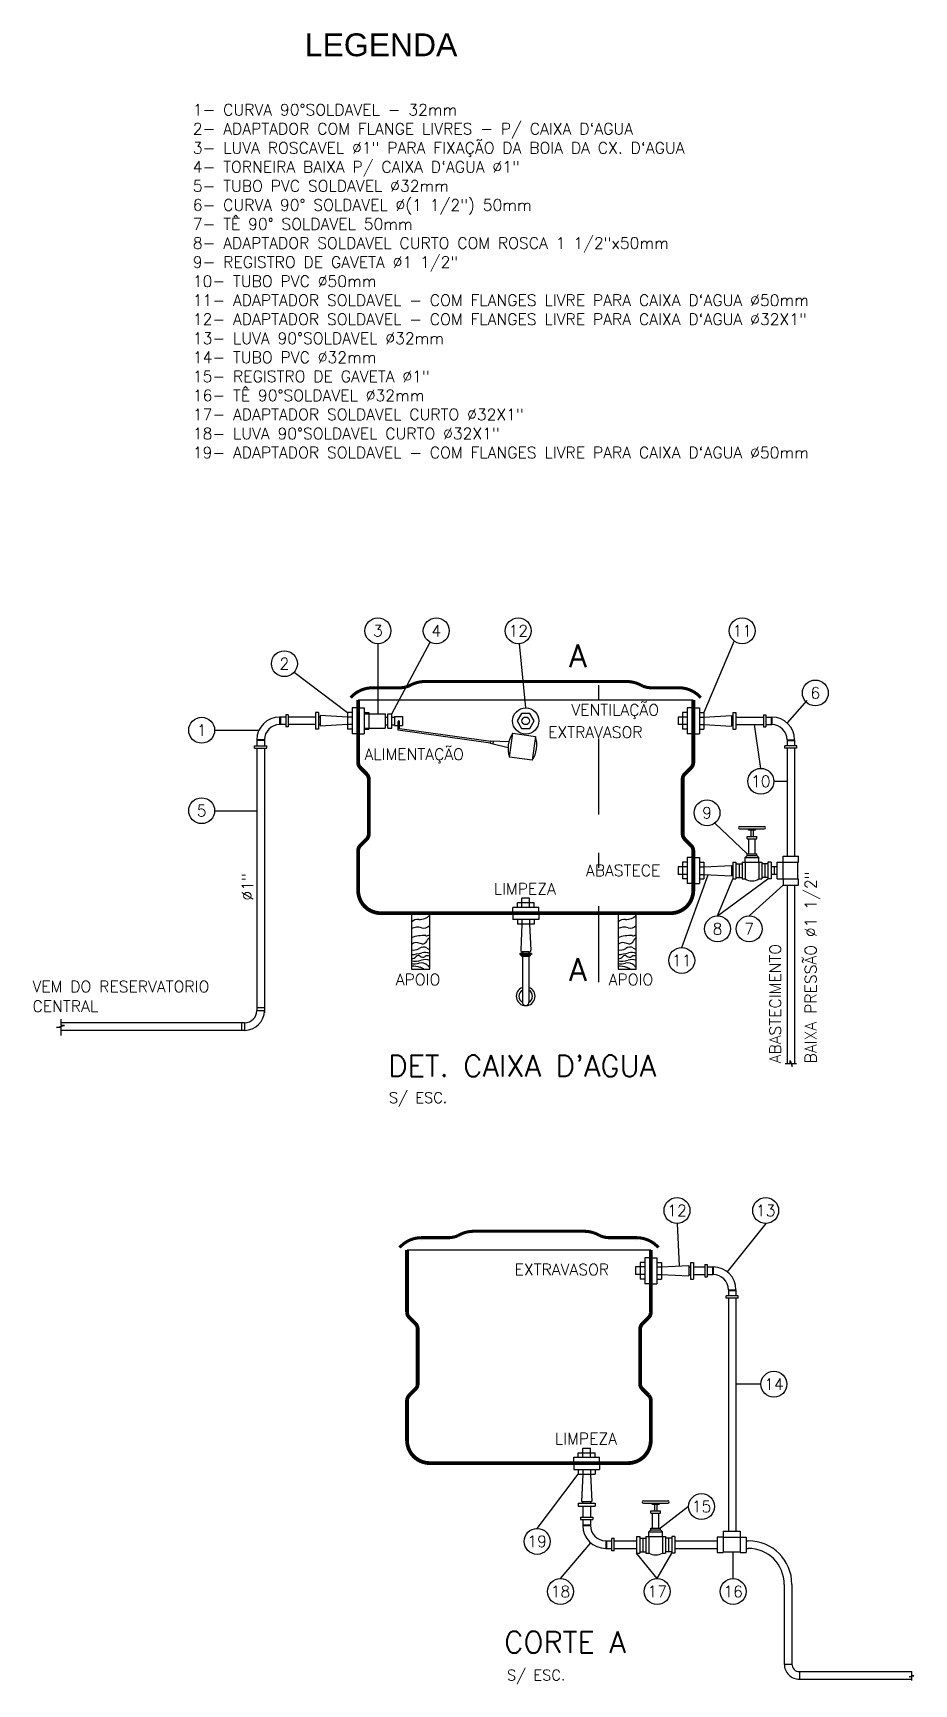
# Model space of a CAD drawing. Extents: x 128 to 467, y 149 to 441.
# Drawn here: x 128.15 to 133.93, y 167.44 to 178.28 of the extents above; entities that cross this region are included whole.
import ezdxf
from ezdxf.enums import TextEntityAlignment as Align

# ---------------------------------------------------------------- set-up
doc = ezdxf.new("R2010")
doc.units = 0
doc.linetypes.add('DASHDOT', pattern=[1, 0.5, -0.25, 0, -0.25])
doc.layers.get('0').update_dxf_attribs({"linetype": 'CONTINUOUS'})
for name, color, linetype in [('CON', 6, 'CONTINUOUS'), ('T1', 3, 'CONTINUOUS'), ('TEXT1', 3, 'CONTINUOUS'), ('TEXTO-02', 5, 'CONTINUOUS'), ('TUBUL', 5, 'CONTINUOUS')]:
    doc.layers.add(name, color=color, linetype=linetype)
doc.styles.add('ARIAL', font='arial.ttf')
doc.styles.add('ROMANS', font='romans.shx', dxfattribs={"bigfont": 'bigfont.shx'})
doc.styles.add('T1', font='simplex.shx', dxfattribs={"height": 0.075})

msp = doc.modelspace()

# ---------------------------------------------------------------- linework, layer by layer
for p, q in [((130.501, 173.811), (130.752, 174.281)), ((132.747, 174.29), (132.549, 173.82)), ((130.409, 174.271), (130.409, 173.811)), ((131.379, 173.85), (131.339, 174.272)), ((129.86, 174.085), (130.209, 173.82)), ((133.225, 173.899), (133.095, 173.751)), ((132.922, 173.453), (132.881, 173.74)), ((129.337, 173.703), (129.628, 173.703)), ((133.007, 173.368), (133.094, 173.368)), ((129.337, 173.175), (129.614, 173.175)), ((132.62, 173.093), (132.833, 172.891)), ((132.403, 172.277), (132.577, 172.755)), ((132.638, 172.484), (132.739, 172.727)), ((132.638, 172.484), (132.969, 172.727)), ((132.846, 172.484), (133.069, 172.687)), ((132.372, 170.465), (132.386, 170.186)), ((132.954, 170.465), (132.702, 170.148)), ((132.923, 169.41), (132.759, 169.41)), ((131.454, 168.463), (131.724, 168.82)), ((132.448, 168.607), (132.263, 168.464)), ((131.607, 168.134), (131.807, 168.368)), ((132.242, 168.134), (132.107, 168.3)), ((132.242, 168.134), (132.337, 168.3)), ((132.74, 168.134), (132.74, 168.305))]:
    msp.add_line(p, q)
at = {"linetype": 'DASHDOT'}
msp.add_line((131.858, 172.049), (131.858, 174.166), dxfattribs=at)
for centre in [(130.409, 174.356), (130.792, 174.356), (131.33, 174.356), (132.8, 174.356), (129.795, 174.14), (133.28, 173.948), (129.252, 173.703), (132.922, 173.368), (129.252, 173.175), (132.569, 173.161), (132.638, 172.399), (132.846, 172.399), (132.403, 172.192), (132.372, 170.55), (132.954, 170.55), (133.008, 169.41), (132.533, 168.607), (131.454, 168.378), (131.607, 168.049), (132.242, 168.049), (132.74, 168.049)]:
    msp.add_circle(centre, 0.085)
for centre, radius, start, end in [((130.674, 172.394), 0.0676, 87.2277, 132.1802), ((130.682, 172.553), 0.0922, 267.2277, 316.5027), ((132.03, 172.394), 0.0676, 87.2277, 132.1802), ((132.038, 172.553), 0.0922, 267.2277, 316.5027), ((130.669, 172.315), 0.0948, 73.8843, 115.2066), ((130.71, 172.104), 0.251, 86.9296, 108.973), ((130.71, 172.458), 0.0537, 253.8843, 315.5907), ((130.726, 172.402), 0.0477, 266.9296, 297.9528), ((130.756, 172.316), 0.0251, 105.4164, 161.8388), ((132.025, 172.315), 0.0948, 73.8843, 115.2066), ((132.066, 172.104), 0.251, 86.9296, 108.973), ((132.066, 172.458), 0.0537, 253.8843, 315.5907), ((132.082, 172.402), 0.0477, 266.9296, 297.9528), ((132.112, 172.316), 0.0251, 105.4164, 161.8388), ((130.645, 172.324), 0.064, 253.6505, 302.9773), ((130.663, 172.255), 0.0543, 64.4992, 129.207), ((130.604, 172.559), 0.33, 274.2877, 286.3279), ((130.674, 172.207), 0.0173, 50.667, 141.3337), ((130.707, 172.23), 0.0491, 63.0399, 122.9773), ((130.701, 172.334), 0.0327, 244.4992, 341.8388), ((130.717, 172.173), 0.0721, 63.9101, 106.3279), ((130.737, 172.188), 0.035, 69.5165, 120.5483), ((130.778, 172.369), 0.108, 243.0399, 254.3492), ((132.001, 172.324), 0.064, 253.6505, 302.9773), ((132.019, 172.255), 0.0543, 64.4992, 129.207), ((131.96, 172.559), 0.33, 274.2877, 286.3279), ((132.03, 172.207), 0.0173, 50.667, 141.3337), ((132.063, 172.23), 0.0491, 63.0399, 122.9773), ((132.057, 172.334), 0.0327, 244.4992, 341.8388), ((132.073, 172.173), 0.0721, 63.9101, 106.3279), ((132.093, 172.188), 0.035, 69.5165, 120.5483), ((132.134, 172.369), 0.108, 243.0399, 254.3492), ((130.633, 172.24), 0.0355, 263.2165, 321.3337), ((130.653, 172.319), 0.132, 259.2406, 287.9864), ((130.647, 172.304), 0.134, 262.2367, 283.8065), ((130.64, 172.015), 0.139, 70.4482, 94.5698), ((130.693, 172.115), 0.0606, 45.7249, 103.8065), ((130.704, 172.243), 0.0293, 230.667, 300.5483), ((130.645, 172.028), 0.126, 59.1118, 70.4482), ((130.719, 172.118), 0.0792, 67.6759, 107.9864), ((130.775, 172.199), 0.0566, 225.7249, 242.431), ((131.989, 172.24), 0.0355, 263.2165, 321.3337), ((132.009, 172.319), 0.132, 259.2406, 287.9864), ((132.003, 172.304), 0.134, 262.2367, 283.8065), ((131.996, 172.015), 0.139, 70.4482, 94.5698), ((132.049, 172.115), 0.0606, 45.7249, 103.8065), ((132.06, 172.243), 0.0293, 230.667, 300.5483), ((132, 172.028), 0.126, 59.1118, 70.4482), ((132.075, 172.118), 0.0792, 67.6759, 107.9864), ((132.131, 172.199), 0.0566, 225.7249, 242.431)]:
    msp.add_arc(centre, radius, start, end)
at = {"layer": 'CON'}
for p, q in [((130.374, 173.961), (130.374, 173.961)), ((132.384, 173.961), (132.384, 173.961)), ((130.239, 173.85), (130.239, 173.68)), ((130.279, 173.85), (130.239, 173.85)), ((130.279, 173.902), (132.479, 173.902)), ((130.279, 173.85), (130.319, 173.85)), ((130.319, 173.85), (130.319, 173.68)), ((132.479, 173.85), (132.439, 173.85)), ((132.439, 173.85), (132.439, 173.68)), ((132.479, 173.85), (132.519, 173.85)), ((132.519, 173.85), (132.519, 173.68)), ((129.804, 173.79), (129.764, 173.79)), ((129.764, 173.79), (129.764, 173.74)), ((129.804, 173.74), (129.764, 173.74)), ((129.769, 173.79), (129.769, 173.74)), ((129.819, 173.805), (129.804, 173.805)), ((129.804, 173.805), (129.804, 173.725)), ((129.819, 173.805), (129.819, 173.725)), ((129.999, 173.79), (129.819, 173.79)), ((129.999, 173.74), (129.819, 173.74)), ((129.999, 173.82), (129.999, 173.71)), ((130.019, 173.82), (129.999, 173.82)), ((130.019, 173.82), (130.019, 173.71)), ((130.029, 173.79), (130.019, 173.79)), ((130.029, 173.74), (130.019, 173.74)), ((130.209, 173.79), (130.029, 173.799)), ((130.029, 173.799), (130.029, 173.731)), ((130.209, 173.74), (130.029, 173.731)), ((130.239, 173.82), (130.209, 173.82)), ((130.209, 173.82), (130.209, 173.71)), ((130.239, 173.79), (130.209, 173.79)), ((130.239, 173.74), (130.209, 173.74)), ((130.319, 173.82), (130.349, 173.82)), ((130.319, 173.811), (130.456, 173.811)), ((130.349, 173.82), (130.349, 173.71)), ((130.456, 173.811), (130.456, 173.716)), ((130.456, 173.788), (130.456, 173.788)), ((130.456, 173.788), (130.473, 173.788)), ((130.473, 173.811), (130.501, 173.811)), ((130.473, 173.716), (130.473, 173.811)), ((130.501, 173.716), (130.501, 173.811)), ((130.501, 173.788), (130.517, 173.788)), ((130.501, 173.788), (130.501, 173.788)), ((130.517, 173.793), (130.517, 173.734)), ((130.517, 173.793), (130.571, 173.793)), ((130.541, 173.703), (130.541, 173.76)), ((130.551, 173.712), (130.551, 173.76)), ((130.571, 173.793), (130.571, 173.734)), ((132.439, 173.79), (132.379, 173.79)), ((132.379, 173.79), (132.379, 173.74)), ((132.439, 173.74), (132.379, 173.74)), ((132.439, 173.82), (132.409, 173.82)), ((132.409, 173.82), (132.409, 173.71)), ((132.519, 173.82), (132.549, 173.82)), ((132.519, 173.79), (132.549, 173.79)), ((132.519, 173.74), (132.549, 173.74)), ((132.549, 173.82), (132.549, 173.71)), ((132.549, 173.79), (132.729, 173.799)), ((132.549, 173.74), (132.729, 173.731)), ((132.729, 173.799), (132.729, 173.731)), ((132.729, 173.79), (132.739, 173.79)), ((132.729, 173.74), (132.739, 173.74)), ((132.739, 173.82), (132.759, 173.82)), ((132.739, 173.82), (132.739, 173.71)), ((132.759, 173.82), (132.759, 173.71)), ((132.759, 173.79), (132.939, 173.79)), ((132.759, 173.74), (132.939, 173.74)), ((132.939, 173.805), (132.939, 173.725)), ((132.939, 173.805), (132.954, 173.805)), ((132.954, 173.805), (132.954, 173.725)), ((132.954, 173.79), (132.994, 173.79)), ((132.954, 173.74), (132.994, 173.74)), ((132.989, 173.79), (132.989, 173.74)), ((132.994, 173.79), (132.994, 173.74)), ((129.614, 173.64), (129.614, 173.6)), ((129.664, 173.64), (129.614, 173.64)), ((129.664, 173.635), (129.614, 173.635)), ((129.664, 173.64), (129.664, 173.6)), ((129.819, 173.725), (129.804, 173.725)), ((130.019, 173.71), (129.999, 173.71)), ((130.239, 173.71), (130.209, 173.71)), ((130.279, 173.68), (130.239, 173.68)), ((130.279, 173.68), (130.319, 173.68)), ((130.319, 173.716), (130.456, 173.716)), ((130.319, 173.71), (130.349, 173.71)), ((130.456, 173.739), (130.473, 173.739)), ((130.473, 173.716), (130.501, 173.716)), ((130.501, 173.739), (130.517, 173.739)), ((130.517, 173.734), (130.541, 173.734)), ((131.148, 173.619), (130.541, 173.703)), ((130.551, 173.734), (130.571, 173.734)), ((131.15, 173.629), (130.551, 173.712)), ((131.148, 173.616), (131.15, 173.632)), ((131.269, 173.627), (131.15, 173.632)), ((132.439, 173.71), (132.409, 173.71)), ((132.479, 173.68), (132.439, 173.68)), ((132.479, 173.68), (132.519, 173.68)), ((132.519, 173.71), (132.549, 173.71)), ((132.739, 173.71), (132.759, 173.71)), ((132.939, 173.725), (132.954, 173.725)), ((133.094, 173.64), (133.094, 173.6)), ((133.094, 173.64), (133.144, 173.64)), ((133.094, 173.635), (133.144, 173.635)), ((133.144, 173.64), (133.144, 173.6)), ((129.599, 173.6), (129.679, 173.6)), ((129.599, 173.585), (129.599, 173.6)), ((129.599, 173.585), (129.679, 173.585)), ((129.614, 173.585), (129.614, 171.863)), ((129.664, 173.585), (129.664, 171.847)), ((129.679, 173.585), (129.679, 173.6)), ((131.264, 173.588), (131.148, 173.616)), ((131.165, 173.612), (131.167, 173.631)), ((133.159, 173.6), (133.079, 173.6)), ((133.079, 173.585), (133.079, 173.6)), ((133.159, 173.585), (133.079, 173.585)), ((133.094, 173.585), (133.094, 172.877)), ((133.144, 173.585), (133.144, 172.877)), ((133.159, 173.585), (133.159, 173.6)), ((132.783, 173.071), (132.945, 173.071)), ((132.783, 173.056), (132.945, 173.056)), ((132.833, 173.006), (132.895, 173.006)), ((132.833, 172.991), (132.833, 173.006)), ((132.833, 172.991), (132.895, 172.991)), ((132.843, 173.047), (132.835, 173.056)), ((132.885, 173.047), (132.843, 173.047)), ((132.844, 172.891), (132.844, 172.991)), ((132.859, 173.006), (132.859, 173.047)), ((132.874, 173.006), (132.874, 173.047)), ((132.884, 172.891), (132.884, 172.991)), ((132.885, 173.047), (132.893, 173.056)), ((132.895, 172.991), (132.895, 173.006)), ((132.819, 172.867), (132.833, 172.881)), ((132.833, 172.891), (132.895, 172.891)), ((132.833, 172.881), (132.833, 172.891)), ((132.833, 172.881), (132.895, 172.881)), ((132.895, 172.881), (132.895, 172.891)), ((132.909, 172.867), (132.895, 172.881)), ((133.069, 172.877), (133.169, 172.877)), ((133.069, 172.837), (133.069, 172.877)), ((133.169, 172.837), (133.169, 172.877)), ((132.379, 172.807), (132.379, 172.757)), ((132.439, 172.807), (132.379, 172.807)), ((132.409, 172.837), (132.409, 172.727)), ((132.439, 172.837), (132.409, 172.837)), ((132.439, 172.867), (132.439, 172.697)), ((132.479, 172.867), (132.439, 172.867)), ((132.479, 172.867), (132.519, 172.867)), ((132.519, 172.867), (132.519, 172.697)), ((132.519, 172.837), (132.549, 172.837)), ((132.519, 172.807), (132.549, 172.807)), ((132.549, 172.837), (132.549, 172.727)), ((132.549, 172.807), (132.729, 172.815)), ((132.729, 172.815), (132.729, 172.748)), ((132.729, 172.807), (132.739, 172.807)), ((132.739, 172.837), (132.739, 172.727)), ((132.739, 172.837), (132.759, 172.837)), ((132.759, 172.837), (132.759, 172.727)), ((132.759, 172.827), (132.799, 172.827)), ((132.779, 172.827), (132.779, 172.737)), ((132.799, 172.837), (132.799, 172.727)), ((132.799, 172.837), (132.819, 172.837)), ((132.819, 172.867), (132.909, 172.867)), ((132.819, 172.837), (132.819, 172.867)), ((132.819, 172.837), (132.819, 172.727)), ((132.819, 172.837), (132.909, 172.837)), ((132.909, 172.837), (132.909, 172.867)), ((132.909, 172.837), (132.929, 172.837)), ((132.909, 172.837), (132.909, 172.727)), ((132.929, 172.837), (132.929, 172.727)), ((132.969, 172.827), (132.929, 172.827)), ((132.949, 172.827), (132.949, 172.737)), ((132.989, 172.837), (132.969, 172.837)), ((132.969, 172.837), (132.969, 172.727)), ((132.989, 172.837), (132.989, 172.727)), ((133.029, 172.807), (132.989, 172.807)), ((133.009, 172.807), (133.009, 172.757)), ((133.029, 172.837), (133.169, 172.837)), ((133.029, 172.727), (133.029, 172.837)), ((133.069, 172.727), (133.069, 172.837)), ((133.165, 172.727), (133.165, 172.837)), ((132.439, 172.757), (132.379, 172.757)), ((132.439, 172.727), (132.409, 172.727)), ((132.479, 172.697), (132.439, 172.697)), ((132.479, 172.697), (132.519, 172.697)), ((132.519, 172.757), (132.549, 172.757)), ((132.519, 172.727), (132.549, 172.727)), ((132.549, 172.757), (132.729, 172.748)), ((132.729, 172.757), (132.739, 172.757)), ((132.739, 172.727), (132.759, 172.727)), ((132.759, 172.737), (132.799, 172.737)), ((132.799, 172.727), (132.819, 172.727)), ((132.909, 172.727), (132.929, 172.727)), ((132.969, 172.737), (132.929, 172.737)), ((132.989, 172.727), (132.969, 172.727)), ((133.029, 172.757), (132.989, 172.757)), ((133.029, 172.727), (133.169, 172.727)), ((133.069, 172.727), (133.069, 172.687)), ((133.069, 172.687), (133.169, 172.687)), ((133.094, 172.687), (133.094, 171.512)), ((133.144, 172.687), (133.144, 171.512)), ((133.169, 172.687), (133.169, 172.727)), ((131.324, 172.54), (131.324, 172.57)), ((131.434, 172.57), (131.324, 172.57)), ((131.354, 172.54), (131.354, 172.6)), ((131.404, 172.6), (131.354, 172.6)), ((131.404, 172.54), (131.404, 172.6)), ((131.434, 172.54), (131.434, 172.57)), ((131.294, 172.5), (131.294, 172.54)), ((131.464, 172.54), (131.294, 172.54)), ((131.294, 172.5), (131.294, 172.46)), ((131.464, 172.46), (131.294, 172.46)), ((131.324, 172.46), (131.324, 172.43)), ((131.354, 172.46), (131.354, 172.43)), ((131.404, 172.46), (131.404, 172.43)), ((131.434, 172.46), (131.434, 172.43)), ((131.464, 172.5), (131.464, 172.54)), ((131.464, 172.5), (131.464, 172.46)), ((131.434, 172.43), (131.324, 172.43)), ((131.354, 172.43), (131.346, 172.26)), ((131.404, 172.43), (131.412, 172.26)), ((131.417, 172.238), (131.341, 172.238)), ((131.341, 172.238), (131.341, 172.23)), ((131.417, 172.23), (131.341, 172.23)), ((131.402, 172.248), (131.356, 172.248)), ((131.358, 172.248), (131.358, 172.238)), ((131.358, 172.238), (131.358, 171.917)), ((131.4, 172.248), (131.4, 172.238)), ((131.4, 172.238), (131.4, 171.917)), ((131.417, 172.238), (131.417, 172.23)), ((128.331, 171.764), (128.331, 171.807)), ((129.614, 171.883), (129.664, 171.883)), ((129.614, 171.863), (129.664, 171.863)), ((128.3, 171.752), (128.352, 171.764)), ((128.329, 171.752), (128.3, 171.752)), ((128.329, 171.7), (128.329, 171.752)), ((129.534, 171.733), (128.329, 171.733)), ((129.534, 171.783), (128.331, 171.783)), ((128.352, 171.764), (128.331, 171.764)), ((129.514, 171.783), (129.514, 171.733)), ((129.534, 171.783), (129.534, 171.733)), ((133.082, 171.515), (133.115, 171.515)), ((133.115, 171.515), (133.115, 171.536)), ((133.115, 171.536), (133.127, 171.495)), ((133.127, 171.495), (133.127, 171.515)), ((133.127, 171.515), (133.157, 171.515)), ((130.6, 170.292), (132.2, 170.292)), ((130.695, 170.352), (130.695, 170.352)), ((132.105, 170.352), (132.105, 170.352)), ((132.1, 170.18), (132.1, 170.13)), ((132.16, 170.18), (132.1, 170.18)), ((132.13, 170.21), (132.13, 170.1)), ((132.16, 170.21), (132.13, 170.21)), ((132.16, 170.24), (132.16, 170.07)), ((132.2, 170.24), (132.16, 170.24)), ((132.2, 170.24), (132.24, 170.24)), ((132.24, 170.24), (132.24, 170.07)), ((132.24, 170.21), (132.27, 170.21)), ((132.24, 170.18), (132.27, 170.18)), ((132.27, 170.21), (132.27, 170.1)), ((132.27, 170.18), (132.45, 170.189)), ((132.45, 170.189), (132.45, 170.122)), ((132.45, 170.18), (132.46, 170.18)), ((132.46, 170.21), (132.46, 170.1)), ((132.46, 170.21), (132.48, 170.21)), ((132.48, 170.21), (132.48, 170.1)), ((132.48, 170.18), (132.554, 170.18)), ((132.554, 170.195), (132.554, 170.115)), ((132.554, 170.195), (132.569, 170.195)), ((132.569, 170.195), (132.569, 170.115)), ((132.569, 170.18), (132.609, 170.18)), ((132.604, 170.18), (132.604, 170.13)), ((132.609, 170.18), (132.609, 170.13)), ((132.16, 170.13), (132.1, 170.13)), ((132.16, 170.1), (132.13, 170.1)), ((132.2, 170.07), (132.16, 170.07)), ((132.2, 170.07), (132.24, 170.07)), ((132.24, 170.13), (132.27, 170.13)), ((132.24, 170.1), (132.27, 170.1)), ((132.27, 170.13), (132.45, 170.122)), ((132.45, 170.13), (132.46, 170.13)), ((132.46, 170.1), (132.48, 170.1)), ((132.48, 170.13), (132.554, 170.13)), ((132.554, 170.115), (132.569, 170.115)), ((132.569, 170.13), (132.609, 170.13)), ((132.694, 169.975), (132.694, 169.99)), ((132.774, 169.99), (132.694, 169.99)), ((132.774, 169.975), (132.694, 169.975)), ((132.709, 170.03), (132.709, 169.99)), ((132.709, 170.03), (132.759, 170.03)), ((132.709, 170.025), (132.759, 170.025)), ((132.709, 169.975), (132.709, 168.445)), ((132.759, 170.03), (132.759, 169.99)), ((132.759, 169.975), (132.759, 168.445)), ((132.774, 169.975), (132.774, 169.99)), ((131.754, 168.93), (131.754, 168.99)), ((131.754, 168.99), (131.804, 168.99)), ((131.804, 168.93), (131.804, 168.99)), ((131.694, 168.89), (131.694, 168.93)), ((131.694, 168.93), (131.864, 168.93)), ((131.694, 168.89), (131.694, 168.85)), ((131.724, 168.93), (131.724, 168.96)), ((131.724, 168.96), (131.834, 168.96)), ((131.834, 168.93), (131.834, 168.96)), ((131.864, 168.89), (131.864, 168.93)), ((131.864, 168.89), (131.864, 168.85)), ((131.694, 168.85), (131.864, 168.85)), ((131.724, 168.85), (131.724, 168.82)), ((131.724, 168.82), (131.834, 168.82)), ((131.754, 168.82), (131.745, 168.64)), ((131.754, 168.85), (131.754, 168.82)), ((131.804, 168.85), (131.804, 168.82)), ((131.804, 168.82), (131.813, 168.64)), ((131.834, 168.85), (131.834, 168.82)), ((131.724, 168.63), (131.724, 168.61)), ((131.724, 168.63), (131.834, 168.63)), ((131.724, 168.61), (131.834, 168.61)), ((131.745, 168.64), (131.813, 168.64)), ((131.754, 168.64), (131.754, 168.63)), ((131.754, 168.61), (131.754, 168.537)), ((131.804, 168.64), (131.804, 168.63)), ((131.804, 168.61), (131.804, 168.537)), ((131.834, 168.63), (131.834, 168.61)), ((132.151, 168.644), (132.313, 168.644)), ((132.151, 168.629), (132.313, 168.629)), ((132.201, 168.564), (132.201, 168.579)), ((132.201, 168.579), (132.263, 168.579)), ((132.201, 168.564), (132.263, 168.564)), ((132.211, 168.621), (132.203, 168.629)), ((132.253, 168.621), (132.211, 168.621)), ((132.212, 168.464), (132.212, 168.564)), ((132.227, 168.579), (132.227, 168.621)), ((132.242, 168.579), (132.242, 168.621)), ((132.252, 168.464), (132.252, 168.564)), ((132.253, 168.621), (132.262, 168.629)), ((132.263, 168.564), (132.263, 168.579)), ((131.739, 168.537), (131.819, 168.537)), ((131.739, 168.537), (131.739, 168.522)), ((131.739, 168.522), (131.819, 168.522)), ((131.754, 168.522), (131.754, 168.482)), ((131.754, 168.487), (131.804, 168.487)), ((131.754, 168.482), (131.804, 168.482)), ((131.804, 168.522), (131.804, 168.482)), ((131.819, 168.537), (131.819, 168.522)), ((132.187, 168.44), (132.201, 168.454)), ((132.187, 168.41), (132.187, 168.44)), ((132.187, 168.44), (132.277, 168.44)), ((132.201, 168.454), (132.201, 168.464)), ((132.201, 168.464), (132.263, 168.464)), ((132.201, 168.454), (132.263, 168.454)), ((132.263, 168.454), (132.263, 168.464)), ((132.277, 168.44), (132.263, 168.454)), ((132.277, 168.41), (132.277, 168.44)), ((132.676, 168.445), (132.676, 168.305)), ((132.676, 168.445), (132.786, 168.445)), ((132.786, 168.445), (132.786, 168.305)), ((131.904, 168.382), (131.944, 168.382)), ((131.904, 168.382), (131.904, 168.332)), ((131.904, 168.332), (131.944, 168.332)), ((131.909, 168.382), (131.909, 168.332)), ((131.959, 168.397), (131.944, 168.397)), ((131.944, 168.317), (131.944, 168.397)), ((131.959, 168.317), (131.959, 168.397)), ((131.959, 168.382), (132.107, 168.382)), ((131.959, 168.332), (132.107, 168.332)), ((132.107, 168.41), (132.127, 168.41)), ((132.107, 168.41), (132.107, 168.3)), ((132.127, 168.41), (132.127, 168.3)), ((132.127, 168.4), (132.167, 168.4)), ((132.147, 168.4), (132.147, 168.31)), ((132.167, 168.41), (132.187, 168.41)), ((132.167, 168.41), (132.167, 168.3)), ((132.187, 168.41), (132.277, 168.41)), ((132.187, 168.41), (132.187, 168.3)), ((132.277, 168.41), (132.297, 168.41)), ((132.277, 168.41), (132.277, 168.3)), ((132.297, 168.41), (132.297, 168.3)), ((132.337, 168.4), (132.297, 168.4)), ((132.317, 168.4), (132.317, 168.31)), ((132.337, 168.41), (132.337, 168.3)), ((132.357, 168.41), (132.337, 168.41)), ((132.357, 168.41), (132.357, 168.3)), ((132.357, 168.382), (132.636, 168.382)), ((132.357, 168.332), (132.636, 168.332)), ((132.636, 168.405), (132.636, 168.305)), ((132.676, 168.405), (132.636, 168.405)), ((132.676, 168.405), (132.786, 168.405)), ((132.786, 168.405), (132.826, 168.405)), ((132.826, 168.405), (132.826, 168.305)), ((132.826, 168.382), (132.84, 168.382)), ((132.826, 168.332), (132.84, 168.332)), ((131.959, 168.317), (131.944, 168.317)), ((132.107, 168.3), (132.127, 168.3)), ((132.127, 168.31), (132.167, 168.31)), ((132.167, 168.3), (132.187, 168.3)), ((132.277, 168.3), (132.297, 168.3)), ((132.337, 168.31), (132.297, 168.31)), ((132.357, 168.3), (132.337, 168.3)), ((132.636, 168.305), (132.676, 168.305)), ((132.676, 168.31), (132.786, 168.31)), ((132.786, 168.305), (132.826, 168.305)), ((133.076, 168.096), (133.076, 167.573)), ((133.126, 168.096), (133.126, 167.573)), ((133.076, 167.573), (133.126, 167.573)), ((133.176, 167.523), (133.176, 167.473)), ((133.176, 167.523), (133.913, 167.523)), ((133.176, 167.473), (133.913, 167.473)), ((133.895, 167.489), (133.927, 167.496)), ((133.913, 167.489), (133.895, 167.489)), ((133.913, 167.496), (133.913, 167.525)), ((133.927, 167.496), (133.913, 167.496)), ((133.913, 167.464), (133.913, 167.489))]:
    msp.add_line(p, q, dxfattribs=at)
for points in [[(131.323, 173.764), (131.351, 173.715), (131.407, 173.715), (131.435, 173.764), (131.407, 173.812), (131.351, 173.812)], [(131.272, 173.527), (131.294, 173.683), (131.443, 173.663), (131.421, 173.506)], [(131.349, 172.23), (131.409, 172.23), (131.409, 172.222), (131.349, 172.222)], [(131.354, 172.222), (131.404, 172.222), (131.404, 172.217), (131.354, 172.217)]]:
    msp.add_lwpolyline(points, close=True, dxfattribs=at)
for centre, radius in [((131.379, 173.764), 0.0862), ((131.379, 173.765), 0.025)]:
    msp.add_circle(centre, radius, dxfattribs=at)
for centre, radius, start, end in [((129.764, 173.64), 0.15, 90, 180), ((129.764, 173.64), 0.1, 90, 180), ((130.546, 173.76), 0.005, 0, 180), ((132.994, 173.64), 0.15, 0, 90), ((132.994, 173.64), 0.1, 0, 90), ((131.445, 173.583), 0.182, 146.4005, 197.8295), ((131.27, 173.607), 0.182, 326.4005, 17.8295), ((132.783, 173.063), 0.0075, 90, 270), ((132.945, 173.063), 0.0075, 270, 90), ((132.864, 172.807), 0.0921, 240.735, 299.265), ((131.356, 172.258), 0.01, 173.3047, 270), ((131.402, 172.258), 0.01, 270, 6.6953), ((131.379, 171.957), 0.0617, 109.8574, 70.143), ((131.379, 171.957), 0.0445, 118.0908, 241.9092), ((131.379, 171.917), 0.021, 179.9998, 0), ((131.379, 171.957), 0.0445, 298.0903, 61.9097), ((129.534, 171.863), 0.08, 270, 360), ((129.534, 171.863), 0.13, 270, 360), ((132.609, 170.03), 0.15, 0, 90), ((132.609, 170.03), 0.1, 0, 90), ((132.151, 168.637), 0.0075, 90, 270), ((132.313, 168.637), 0.0075, 270, 90), ((131.904, 168.482), 0.15, 180, 270), ((131.904, 168.482), 0.1, 180, 270), ((132.84, 168.096), 0.286, 0, 90), ((132.84, 168.096), 0.236, 0, 90), ((132.232, 168.381), 0.0921, 240.735, 299.265), ((133.176, 167.573), 0.1, 179.9911, 270.0089), ((133.176, 167.573), 0.05, 180, 270)]:
    msp.add_arc(centre, radius, start, end, dxfattribs=at)
at = {"layer": 'TUBUL'}
for points, const_width in [([(132.217, 173.982, -0.113939), (132.145, 173.994, 0.137215), (132.041, 174.023), (131.379, 174.023), (130.717, 174.023, 0.137215), (130.613, 173.994, -0.085409), (130.56, 173.982), (130.374, 173.982, 0.21545), (130.23, 173.917, 0.21545)], 0.02), ([(130.541, 173.982, 0.113939), (130.613, 173.994, -0.137215), (130.717, 174.023), (131.379, 174.023), (132.041, 174.023, -0.137215), (132.145, 173.994, 0.085409), (132.198, 173.982), (132.384, 173.982, -0.21545), (132.528, 173.917, -0.21545)], 0.02), ([(130.279, 173.902), (130.279, 173.493, 0.198912), (130.294, 173.457), (130.334, 173.417, -0.198912), (130.349, 173.381), (130.349, 173.023, -0.198912), (130.334, 172.987), (130.294, 172.947, 0.198912), (130.279, 172.911), (130.279, 172.652, 0.414214), (130.429, 172.502), (132.329, 172.502, 0.414214), (132.479, 172.652), (132.479, 172.911, 0.198912), (132.464, 172.947), (132.424, 172.987, -0.198912), (132.409, 173.023), (132.409, 173.381, -0.198912), (132.424, 173.417), (132.464, 173.457, 0.198912), (132.479, 173.493), (132.479, 173.902)], 0.025), ([(131.938, 170.372, -0.113939), (131.866, 170.385, 0.137215), (131.763, 170.414), (131.7, 170.414), (131.038, 170.414, 0.137215), (130.934, 170.385, -0.085409), (130.881, 170.372), (130.695, 170.372, 0.21545), (130.551, 170.307, 0.21545)], 0.02), ([(130.863, 170.372, 0.113939), (130.934, 170.385, -0.137215), (131.038, 170.414), (131.7, 170.414), (131.763, 170.414, -0.137215), (131.866, 170.385, 0.085409), (131.92, 170.372), (132.105, 170.372, -0.21545), (132.25, 170.307)], 0.02), ([(130.6, 170.292), (130.6, 169.883, 0.198912), (130.615, 169.848), (130.656, 169.807, -0.198912), (130.67, 169.772), (130.67, 169.413, -0.198912), (130.656, 169.378), (130.615, 169.337, 0.198912), (130.6, 169.302), (130.6, 169.042, 0.414214), (130.75, 168.892), (132.05, 168.892, 0.414214), (132.2, 169.042), (132.2, 169.302, 0.198912), (132.186, 169.337), (132.145, 169.378, -0.198912), (132.13, 169.413), (132.13, 169.772, -0.198912), (132.145, 169.807), (132.186, 169.848, 0.198912), (132.2, 169.883), (132.2, 170.292)], 0.025)]:
    msp.add_lwpolyline(points, format="xyb", dxfattribs=dict(at, const_width=const_width))
for points in [[(130.629, 172.135), (130.749, 172.135), (130.749, 172.495), (130.629, 172.495)], [(131.985, 172.135), (132.105, 172.135), (132.105, 172.495), (131.985, 172.495)]]:
    msp.add_lwpolyline(points, close=True, dxfattribs=at)

# ---------------------------------------------------------------- texts
at = {"layer": 'CON', "style": 'T1'}
for p in [(131.722, 174.192), (131.722, 172.132)]:
    msp.add_text('A', height=0.15, dxfattribs=at).set_placement(p, align=Align.MIDDLE)
at = {"layer": 'T1', "style": 'ARIAL'}
msp.add_text('LEGENDA', height=0.15, dxfattribs=at).set_placement((129.929, 178.128))
at = {"layer": 'TEXT1', "style": 'T1'}
for s, p in [('3', (130.409, 174.356)), ('4', (130.792, 174.356)), ('12', (131.33, 174.356)), ('11', (132.8, 174.356)), ('2', (129.795, 174.14)), ('6', (133.28, 173.948)), ('1', (129.252, 173.703)), ('10', (132.922, 173.368)), ('5', (129.252, 173.175)), ('9', (132.569, 173.161)), ('8', (132.638, 172.399)), ('7', (132.846, 172.399)), ('11', (132.403, 172.192)), ('12', (132.372, 170.55)), ('13', (132.954, 170.55)), ('14', (133.008, 169.41)), ('15', (132.533, 168.607)), ('19', (131.454, 168.378)), ('18', (131.607, 168.049)), ('17', (132.242, 168.049)), ('16', (132.74, 168.049))]:
    msp.add_text(s, height=0.075, dxfattribs=at).set_placement(p, align=Align.MIDDLE)
at = {"layer": 'TEXT1'}
for s, height, style, p in [('VENTILAÇÃO', 0.075, 'T1', (131.679, 173.799)), ('EXTRAVASOR', 0.075, 'T1', (131.526, 173.653)), ('ALIMENTAÇÃO', 0.075, 'T1', (130.321, 173.508)), ('ABASTECE', 0.075, 'T1', (131.774, 172.745)), ('LIMPEZA', 0.075, 'T1', (131.169, 172.624)), ('VEM DO RESERVATORIO', 0.075, 'T1', (128.142, 171.983)), ('APOIO', 0.075, 'T1', (130.526, 172.029)), ('APOIO', 0.075, 'T1', (131.923, 172.029)), ('CENTRAL', 0.075, 'T1', (128.142, 171.854)), ('S/ ESC.', 0.07, 'ROMANS', (130.481, 171.256)), ('EXTRAVASOR', 0.075, 'T1', (131.306, 170.125)), ('LIMPEZA', 0.075, 'T1', (131.57, 169.015)), ('S/ ESC.', 0.07, 'ROMANS', (131.256, 167.465))]:
    msp.add_text(s, height=height, dxfattribs=dict(at, style=style)).set_placement(p)
at = {"layer": 'TEXT1', "style": 'T1'}
for s, p in [('%%c1"', (129.59, 172.584)), ('BAIXA PRESSÃO %%C1 1/2"', (133.287, 171.516)), ('ABASTECIMENTO', (133.054, 171.516))]:
    msp.add_text(s, height=0.075, rotation=90, dxfattribs=at).set_placement(p)
at = {"layer": 'TEXT1', "insert": (129.194, 177.814), "char_height": 0.075, "width": 5.6584, "attachment_point": 1, "style": 'T1'}
msp.add_mtext('1- CURVA 90°SOLDAVEL - 32mm\\P2- ADAPTADOR COM FLANGE LIVRES - P/ CAIXA D`AGUA\\P3- LUVA ROSCAVEL %%c1" PARA FIXAÇÃO DA BOIA DA CX. D`AGUA\\P4- TORNEIRA BAIXA P/ CAIXA D`AGUA %%c1"\\P5- TUBO PVC SOLDAVEL %%c32mm\\P6- CURVA 90° SOLDAVEL %%c(1 1/2") 50mm\\P7- TÊ 90° SOLDAVEL 50mm\\P8- ADAPTADOR SOLDAVEL CURTO COM ROSCA 1 1/2"x50mm\\P9- REGISTRO DE GAVETA %%c1 1/2"\\P10- TUBO PVC %%C50mm\\P11- ADAPTADOR SOLDAVEL - COM FLANGES LIVRE PARA CAIXA D`AGUA %%C50mm\\P12- ADAPTADOR SOLDAVEL - COM FLANGES LIVRE PARA CAIXA D`AGUA %%C32X1"\\P13- LUVA 90°SOLDAVEL %%c32mm\\P14- TUBO PVC %%c32mm\\P15- REGISTRO DE GAVETA %%c1"\\P16- TÊ 90°SOLDAVEL %%c32mm\\P17- ADAPTADOR SOLDAVEL CURTO %%c32X1"\\P18- LUVA 90°SOLDAVEL CURTO %%c32X1" \\P19- ADAPTADOR SOLDAVEL - COM FLANGES LIVRE PARA CAIXA D`AGUA %%C50mm ', dxfattribs=at)
at = {"layer": 'TEXTO-02', "style": 'ROMANS'}
for s, p in [("DET. CAIXA D'AGUA", (130.477, 171.429)), ('CORTE A', (131.238, 167.646))]:
    msp.add_text(s, height=0.14, dxfattribs=at).set_placement(p)

doc.saveas('drawing.dxf')
